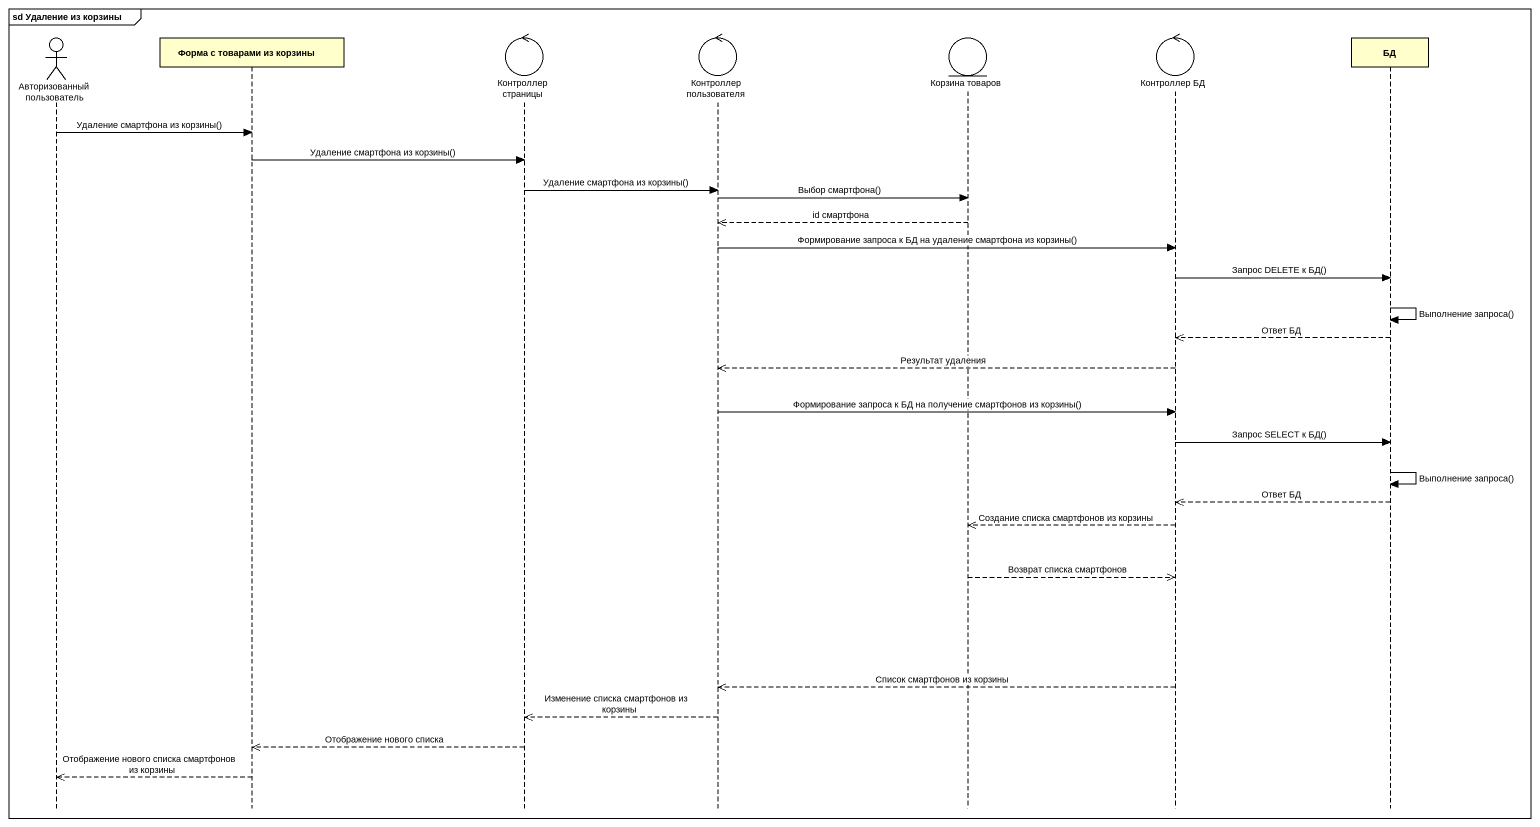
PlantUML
@startuml
mainframe sd Удаление из корзины
hide footbox
actor "Авторизованный пользователь" as Авторизованный_пользователь
participant "Форма с товарами из корзины" as Форма_с_товарами_из_корзины
control "Контроллер страницы" as Контроллер_страницы
control "Контроллер пользователя" as Контроллер_пользователя
entity "Корзина товаров" as Корзина_товаров
control "Контроллер БД" as Контроллер_БД
participant БД

Авторизованный_пользователь -> Форма_с_товарами_из_корзины : Удаление смартфона из корзины()
Форма_с_товарами_из_корзины -> Контроллер_страницы : Удаление смартфона из корзины()
Контроллер_страницы -> Контроллер_пользователя : Удаление смартфона из корзины()
Контроллер_пользователя -> Корзина_товаров : Выбор смартфона()
Корзина_товаров -->> Контроллер_пользователя : id смартфона
Контроллер_пользователя -> Контроллер_БД : Формирование запроса к БД на удаление смартфона из корзины()
Контроллер_БД -> БД : Запрос DELETE к БД()
БД -> БД : Выполнение запроса()
БД -->> Контроллер_БД : Ответ БД
Контроллер_БД -->> Контроллер_пользователя : Результат удаления
Контроллер_пользователя -> Контроллер_БД : Формирование запроса к БД на получение смартфонов из корзины()
Контроллер_БД -> БД : Запрос SELECT к БД()
БД -> БД : Выполнение запроса()
БД -->> Контроллер_БД : Ответ БД
Контроллер_БД -->> Корзина_товаров : Создание списка смартфонов из корзины
Корзина_товаров -->> Контроллер_БД : Возврат списка смартфонов
Контроллер_БД -->> Контроллер_пользователя : Список смартфонов из корзины
Контроллер_пользователя -->> Контроллер_страницы : Изменение списка смартфонов из корзины
Контроллер_страницы -->> Форма_с_товарами_из_корзины : Отображение нового списка
Форма_с_товарами_из_корзины -->> Авторизованный_пользователь : Отображение нового списка смартфонов из корзины
@enduml
